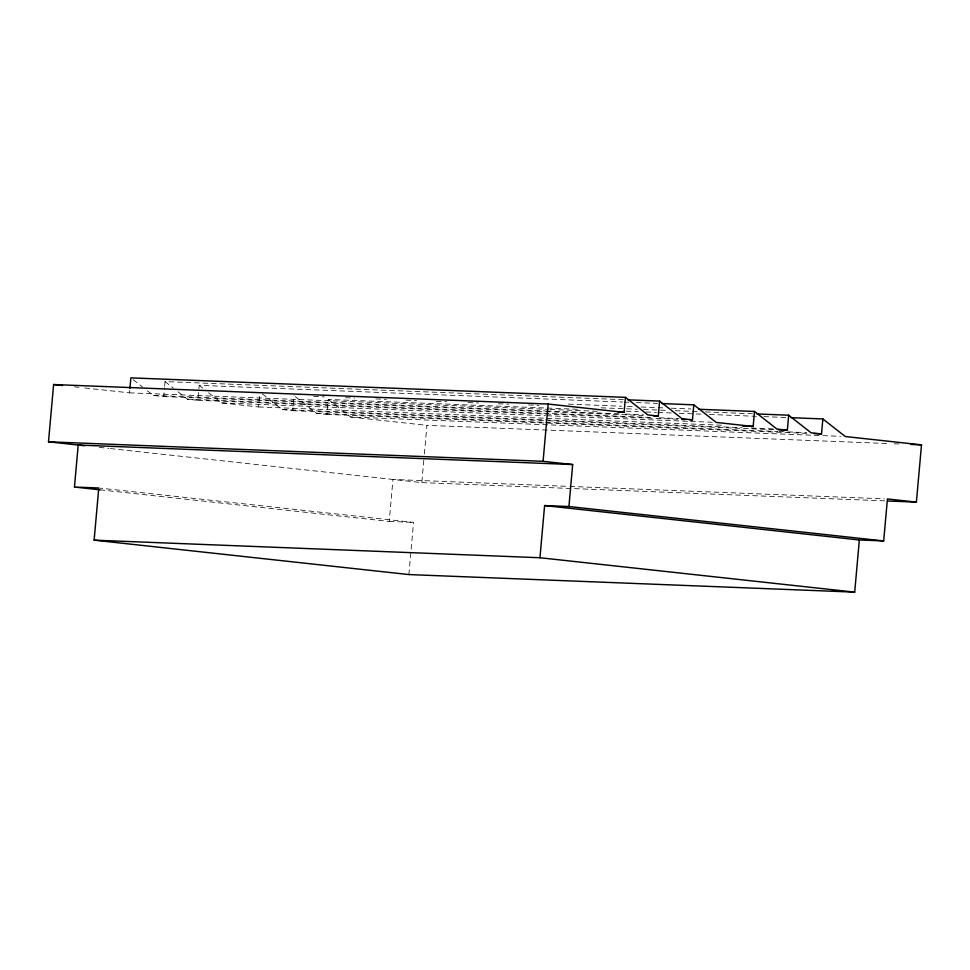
<?xml version="1.0" encoding="UTF-8"?>
<svg xmlns="http://www.w3.org/2000/svg" width="970" height="970" viewBox="0 0 970 970"><rect width="100%" height="100%" fill="white"/><g stroke="black" fill="none" stroke-linecap="round" stroke-linejoin="round"><path stroke-width="0.73" stroke-dasharray="4.85 3.64" d="M84.863 387.964L129.519 392.85L129.786 389.855M147.379 390.813L153.272 395.445L163.7 396.584L164.512 387.588M164.645 386.096L165.046 381.598L623.322 399.664M178.019 391.771L187.452 399.179L197.892 400.319L199.226 385.332L622.716 402.029M208.659 392.741L221.645 402.914L258.578 406.951L259.778 393.468M262.276 393.82L282.331 409.558L292.758 410.698L294.104 395.699M295.28 396.633L316.511 413.293L326.951 414.433L328.284 399.434L577.841 409.279M100.055 489.826L389.212 521.436L392.959 479.447L568.359 486.37M408.879 574.567L413.535 522.393L100.286 488.152M110.216 448.552L421.817 482.611L423.829 460.01M424.363 453.984L426.921 425.357L888.229 443.545M624.231 402.089L628.766 402.271M636.332 402.562L657.502 403.399M568.456 404.126L621.394 406.224M627.444 406.454L633.495 406.697M641.061 406.988L665.262 407.946M671.313 408.188L690.967 408.964M313.759 396.475L324.344 396.9M345.526 397.724L354.596 398.088M375.778 398.925L386.363 399.337M406.018 400.113L416.615 400.537M436.27 401.313L446.855 401.725M468.037 402.562L478.622 402.974M498.277 403.75L508.874 404.175M528.529 404.951L539.114 405.363M601.133 407.812L637.435 409.243M643.486 409.473L667.675 410.431M675.241 410.734L697.927 411.62M705.493 411.923L752.38 413.766M626.244 411.183L638.345 411.668M645.899 411.959L656.484 412.383M657.999 412.444L671.616 412.978M679.182 413.268L701.868 414.166M709.422 414.469L756.309 416.312M763.875 416.615L786.561 417.512M129.519 392.85L548.474 409.364M549.99 409.425L598.393 411.341M153.272 395.445L545.007 410.892M546.51 410.953L619.115 413.814M625.165 414.057L643.316 414.772M163.7 396.584L643.159 415.487M187.452 399.179L651.779 417.488M659.345 417.791L679.012 418.567M197.892 400.319L678.854 419.282M221.645 402.914L545.31 415.681M546.825 415.742L688.991 421.344M690.507 421.404L713.192 422.302M258.578 406.951L722.905 425.26M282.331 409.558L543.988 419.864M545.504 419.925L742.123 427.685M751.192 428.037L773.878 428.934M292.758 410.698L546.862 420.713M548.365 420.774L775.236 429.722M316.511 413.293L777.819 431.48M779.322 431.541L806.555 432.608M326.951 414.433L809.429 433.457M328.284 399.434L350.691 417.027L840.735 436.342M894.279 443.787L900.33 444.03M569.875 486.431L884.397 498.835M421.817 482.611L884.628 500.859M389.212 521.436L413.535 522.393M74.447 386.824L78.909 387.321M350.691 417.027L426.921 425.357M99.292 447.352L108.713 448.382M199.226 385.332L202.766 388.109M165.046 381.598L173.303 388.073M133.217 379.707L142.651 387.115"/><path stroke-width="1.45" d="M84.632 445.751L48.5 441.811L53.605 384.544L548.183 404.053L624.098 412.347L625.432 397.361L130.865 377.863L129.919 388.352M74.46 487.037L78.206 445.048L572.676 464.545L568.929 506.534L544.606 505.564L539.95 557.738L94.126 540.157L98.782 487.995L74.46 487.037L100.055 489.826M48.5 441.811L543.079 461.308L548.183 404.053M653.744 415.912L658.278 416.082L659.624 401.095L627.857 399.846M689.44 419.707L692.471 419.828L693.805 404.829L662.037 403.581M742.571 426.036L753.156 426.461L754.49 411.462L698.533 409.255M778.267 429.831L787.337 430.195L788.683 415.208L756.915 413.947M813.963 433.626L821.517 433.929L822.863 418.943L791.096 417.682M94.126 540.157L408.879 574.567L854.691 592.136L859.347 539.975L883.682 540.933L887.429 498.944L916.395 502.12L921.5 444.854L845.27 436.524L822.863 418.943M618.048 412.104L624.098 412.347M681.874 419.404L684.905 419.525M910.915 444.442L921.5 444.854M887.659 500.981L916.395 502.12M658.278 416.082L647.851 414.942L625.432 397.361M692.471 419.828L682.031 418.676L659.624 401.095M753.156 426.461L716.212 422.423L693.805 404.829M787.337 430.195L776.909 429.055L754.49 411.462M821.517 433.929L811.09 432.79L788.683 415.208M53.605 384.544L62.541 385.526M543.079 461.308L572.676 464.545M568.929 506.534L883.682 540.933M544.606 505.564L859.347 539.975M539.95 557.738L854.691 592.136"/></g></svg>
